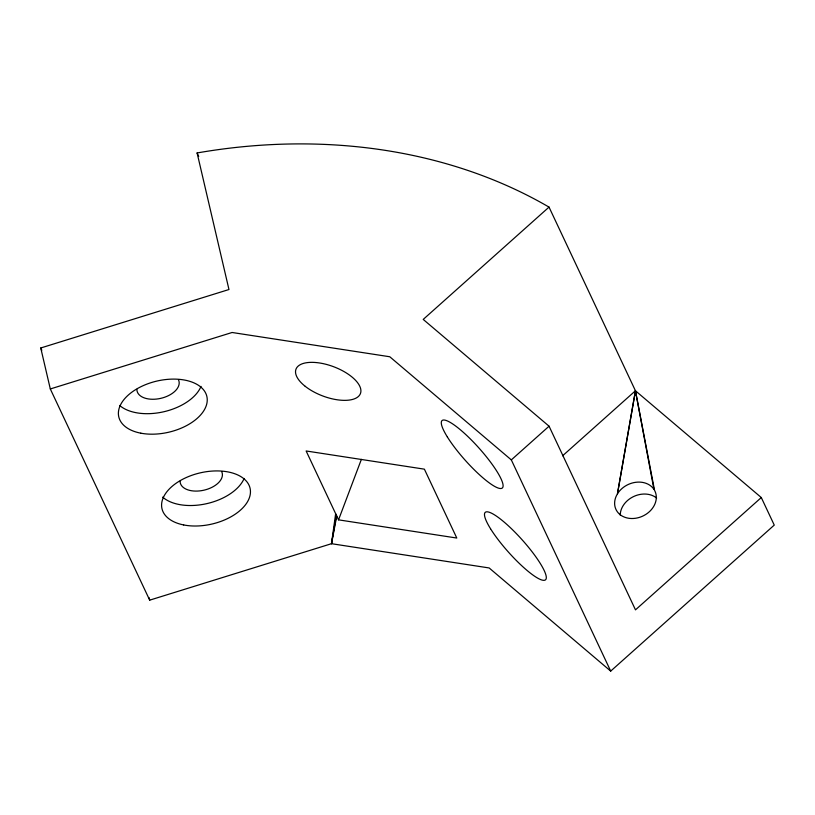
<?xml version="1.0" encoding="UTF-8"?>
<svg xmlns="http://www.w3.org/2000/svg" width="815" height="815" viewBox="0 0 815 815"><rect width="100%" height="100%" fill="white"/><g stroke="black" fill="none" stroke-linecap="round" stroke-linejoin="round"><path stroke-width="1.22" d="M620.235 515.151L620.358 513.256A21.526 17.4 -25.2 0 1 623.067 505.779L624.259 504.027A21.526 17.4 -25.2 0 1 630.729 498.128L632.674 497.007A21.526 17.4 -25.2 0 1 641.161 494.267L643.33 494.063A21.526 17.4 -25.2 0 1 651.562 495.214L653.396 495.989A21.526 17.4 -25.2 0 1 656.615 498.047M336.391 515.253L331.491 543.697L489.153 567.953L610.7 671.102L774.25 525.094L761.292 497.547L635.445 390.762L617.454 493.839A21.536 17.4 -25.2 0 0 614.744 501.327L614.622 503.222A21.536 17.4 -25.2 0 0 616.395 510.282L617.373 511.82A21.536 17.4 -25.2 0 0 623.149 516.567L624.983 517.331A21.536 17.4 -25.2 0 0 633.214 518.493L635.394 518.289A21.536 17.4 -25.2 0 0 643.87 515.549L645.816 514.428A21.536 17.4 -25.2 0 0 652.285 508.519L653.477 506.777A21.536 17.4 -25.2 0 0 656.187 499.289L656.309 497.395A21.536 17.4 -25.2 0 0 654.537 490.335L635.445 390.762L549.025 207.102A534.793 432.103 -25.2 0 0 197.098 152.955L228.964 289.519L40.75 347.985L50.306 388.959L149.695 600.156L331.491 543.697L335.648 513.695M617.454 493.839L635.445 390.762L562.615 455.779M331.491 543.697L336.758 516.038M338.541 519.848L306.134 450.97L424.391 469.165L456.797 538.043L338.541 519.848L361.381 459.354M618.025 492.953L618.646 492.097A21.536 17.4 -25.2 0 1 625.105 486.188L627.051 485.068A21.526 17.39 -25.2 0 1 635.537 482.327L637.717 482.123A21.536 17.4 -25.2 0 1 645.949 483.285L647.772 484.049A21.526 17.39 -25.2 0 1 653.548 488.796L654.068 489.55M549.025 207.102L423.219 319.419L549.066 426.204L635.486 609.854L761.292 497.547M610.7 671.102L511.321 459.894L549.066 426.204M50.306 388.959L232.102 332.489L389.774 356.756L511.321 459.894M197.098 152.955L198.717 156.399M40.75 347.985L41.83 350.277M149.114 597.69L149.695 600.156M635.445 390.762L653.946 489.418M201.02 386.381A45.212 26.253 -13.1 0 1 164.09 411.687A45.212 26.253 -13.1 0 1 119.683 405.463M178.485 379.79A21.526 12.5 -13.1 0 1 160.718 398.362A21.526 12.5 -13.1 0 1 136.869 389.315M221.7 471.62A21.526 12.5 -13.1 0 1 203.923 490.192A21.526 12.5 -13.1 0 1 180.084 481.145M244.123 478.476A45.212 26.253 -13.1 0 1 206.878 503.619A45.212 26.253 -13.1 0 1 162.684 497.109M140.822 433.183A45.212 26.253 -13.1 0 0 207.244 399.727A45.212 26.253 -13.1 0 0 140.363 386.993A45.212 26.253 -13.1 0 0 140.822 433.183M490.548 528.762A45.212 9.199 48.2 0 0 543.697 580.341A45.212 9.199 48.2 0 0 511.84 529.088A45.212 9.199 48.2 0 0 490.548 528.762M447.343 436.932A45.212 9.199 48.2 0 0 500.481 488.521A45.212 9.199 48.2 0 0 468.625 437.258A45.212 9.199 48.2 0 0 447.343 436.932M183.66 524.942A45.212 26.253 -13.1 0 0 250.46 491.812A45.212 26.253 -13.1 0 0 183.946 478.629A45.212 26.253 -13.1 0 0 183.66 524.942M305.228 386.33A34.444 15.597 20.7 0 0 359.853 394.735A34.444 15.597 20.7 0 0 319.582 362.981A34.444 15.597 20.7 0 0 305.228 386.33"/></g></svg>
